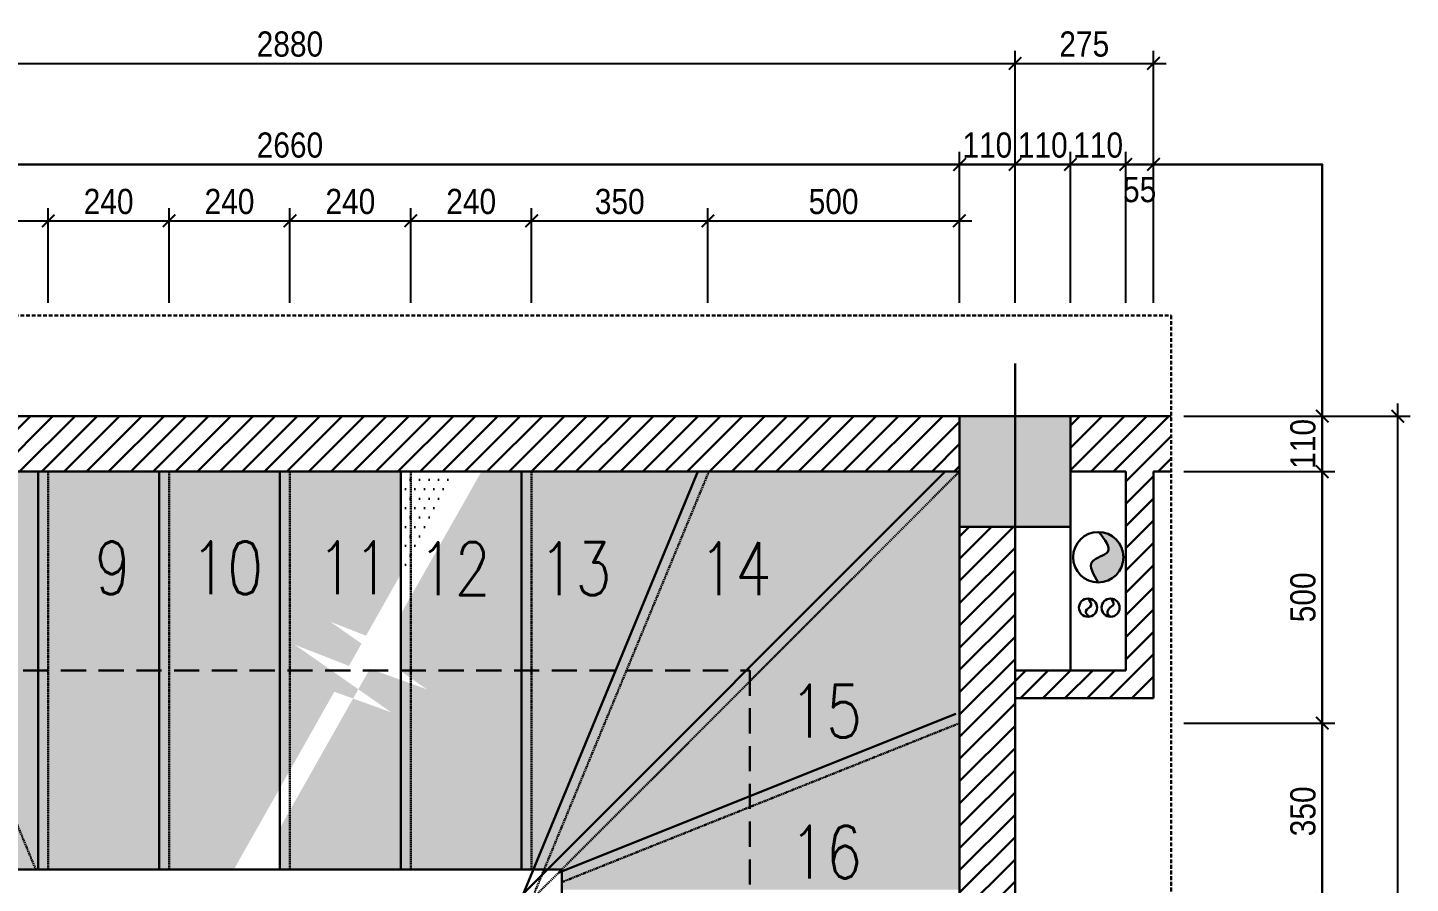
# Model space of a CAD drawing. Header units: millimetres. Extents: x -82962 to 19744, y -138000 to 4535.
# Drawn here: x -4106 to -1361, y -30838 to -29139 of the extents above; entities that cross this region are included whole.
import ezdxf

# ---------------------------------------------------------------- set-up
doc = ezdxf.new("R2010")
doc.units = ezdxf.units.MM
doc.header["$LTSCALE"] = 1000
doc.header["$MEASUREMENT"] = 0
doc.header["$PDMODE"] = 3
doc.linetypes.add('HIDDEN', pattern=[0.375, 0.25, -0.125])
doc.layers.get('0').update_dxf_attribs({"lineweight": 30})
doc.layers.get('DEFPOINTS').update_dxf_attribs({"color": 4, "lineweight": 30})
doc.layers.add('THAY', color=4, linetype='Continuous', lineweight=30)
doc.styles.add('ARIAL', font='arial.ttf', dxfattribs={"width": 0.85})
doc.styles.get("Standard").update_dxf_attribs({"font": 'romans.shx', "width": 0.7, "bigfont": 'bigfont.shx'})
doc.dimstyles.new('DIM 1-100', dxfattribs={"dimscale": 0, "dimtxt": 2, "dimasz": 1, "dimexe": 1, "dimexo": 1, "dimgap": 0.5, "dimtad": 1, "dimdec": 4, "dimrnd": 1, "dimdsep": 46, "dimtxsty": 'ARIAL', "dimblk1": 'ARCHTICK', "dimblk2": 'ARCHTICK', "dimsah": 1, "dimcen": 2, "dimdle": 1, "dimclrd": 9, "dimclre": 9, "dimclrt": 1, "dimadec": 0, "dimazin": 0, "dimtfac": 1, "dimtdec": 4, "dimtix": 1, "dimtmove": 2, "dimatfit": 3, "dimldrblk": 'DOT', "dimfxl": 1, "dimtvp": 1, "dimtolj": 1, "dimarcsym": 0})
pattern_1 = [(45, (-3105.553, -22425.494), (-22.09709, 22.09709), [])]

# ---------------------------------------------------------------- blocks, each defined once
blk = doc.blocks.new('_ARCHTICK')
at = {"color": 0, "linetype": 'ByBlock', "const_width": 0.15}
blk.add_lwpolyline([(-0.5, -0.5), (0.5, 0.5)], dxfattribs=at)
blk = doc.blocks.new('*D278')
at = {"layer": 'DEFPOINTS', "color": 0, "ltscale": 0.2, "transparency": 16777216}
for p in [(-2255.6, -29410.4), (-4915.6, -29710.4), (-2255.6, -29710.4)]:
    blk.add_point(p, dxfattribs=at)
at = {"layer": 'THAY', "color": 9, "lineweight": -2, "ltscale": 0.2, "transparency": 16777216}
for p, q in [((-4915.6, -29685.4), (-4915.6, -29385.4)), ((-2255.6, -29685.4), (-2255.6, -29385.4)), ((-4940.6, -29410.4), (-2230.6, -29410.4))]:
    blk.add_line(p, q, dxfattribs=at)
at = {"layer": 'THAY', "color": 9, "lineweight": -2, "ltscale": 0.2, "transparency": 16777216, "xscale": 25, "yscale": 25, "zscale": 25, "rotation": 180}
blk.add_blockref('_ARCHTICK', (-4915.6, -29410.4), dxfattribs=at)
at = {"layer": 'THAY', "color": 9, "lineweight": -2, "ltscale": 0.2, "transparency": 16777216, "xscale": 25, "yscale": 25, "zscale": 25}
blk.add_blockref('_ARCHTICK', (-2255.6, -29410.4), dxfattribs=at)
at = {"layer": 'THAY', "color": 1, "ltscale": 0.2, "transparency": 16777216, "insert": (-3585.6, -29372.3), "char_height": 50, "attachment_point": 5, "style": 'ARIAL'}
blk.add_mtext('\\A1;2660', dxfattribs=at)
blk = doc.blocks.new('_DOT')
at = {"color": 0, "linetype": 'ByBlock', "ltscale": 10}
blk.add_line((-0.5, 0), (-1, 0), dxfattribs=at)
at = {"color": 0, "linetype": 'ByBlock', "ltscale": 10, "const_width": 0.5}
blk.add_lwpolyline([(-0.25, 0, 1), (0.25, 0, 1)], format="xyb", close=True, dxfattribs=at)
blk = doc.blocks.new('*D279')
at = {"layer": 'DEFPOINTS', "color": 0, "ltscale": 0.2, "transparency": 16777216}
for p in [(-2145.6, -29410.4), (-2255.6, -29710.4), (-2145.6, -29710.4)]:
    blk.add_point(p, dxfattribs=at)
at = {"layer": 'THAY', "color": 9, "lineweight": -2, "ltscale": 0.2, "transparency": 16777216}
for p, q in [((-2255.6, -29685.4), (-2255.6, -29385.4)), ((-2145.6, -29685.4), (-2145.6, -29385.4)), ((-2255.6, -29410.4), (-2280.6, -29410.4)), ((-2255.6, -29410.4), (-2145.6, -29410.4)), ((-2145.6, -29410.4), (-2120.6, -29410.4))]:
    blk.add_line(p, q, dxfattribs=at)
at = {"layer": 'THAY', "color": 9, "lineweight": -2, "ltscale": 0.2, "transparency": 16777216, "xscale": 25, "yscale": 25, "zscale": 25}
blk.add_blockref('_ARCHTICK', (-2255.6, -29410.4), dxfattribs=at)
at = {"layer": 'THAY', "color": 9, "lineweight": -2, "ltscale": 0.2, "transparency": 16777216, "xscale": 25, "yscale": 25, "zscale": 25, "rotation": 180}
blk.add_blockref('_ARCHTICK', (-2145.6, -29410.4), dxfattribs=at)
at = {"layer": 'THAY', "color": 1, "ltscale": 0.2, "transparency": 16777216, "insert": (-2200.6, -29372.3), "char_height": 50, "attachment_point": 5, "style": 'ARIAL'}
blk.add_mtext('\\A1;110', dxfattribs=at)
blk = doc.blocks.new('*D281')
at = {"layer": 'DEFPOINTS', "color": 0, "ltscale": 0.2, "transparency": 16777216}
for p in [(-4065.6, -29522.4), (-4415.5, -29710.4), (-4065.6, -29710.4)]:
    blk.add_point(p, dxfattribs=at)
at = {"layer": 'THAY', "color": 9, "lineweight": -2, "ltscale": 0.2, "transparency": 16777216}
for p, q in [((-4415.5, -29685.4), (-4415.5, -29497.4)), ((-4065.6, -29685.4), (-4065.6, -29497.4)), ((-4440.5, -29522.4), (-4040.6, -29522.4))]:
    blk.add_line(p, q, dxfattribs=at)
at = {"layer": 'THAY', "color": 9, "lineweight": -2, "ltscale": 0.2, "transparency": 16777216, "xscale": 25, "yscale": 25, "zscale": 25, "rotation": 180}
blk.add_blockref('_ARCHTICK', (-4415.5, -29522.4), dxfattribs=at)
at = {"layer": 'THAY', "color": 9, "lineweight": -2, "ltscale": 0.2, "transparency": 16777216, "xscale": 25, "yscale": 25, "zscale": 25}
blk.add_blockref('_ARCHTICK', (-4065.6, -29522.4), dxfattribs=at)
at = {"layer": 'THAY', "color": 1, "ltscale": 0.2, "transparency": 16777216, "insert": (-4240.5, -29484.3), "char_height": 50, "attachment_point": 5, "style": 'ARIAL'}
blk.add_mtext('\\A1;350', dxfattribs=at)
blk = doc.blocks.new('*D282')
at = {"layer": 'DEFPOINTS', "color": 0, "ltscale": 0.2, "transparency": 16777216}
for p in [(-3825.6, -29522.4), (-4065.6, -29710.4), (-3825.6, -29710.4)]:
    blk.add_point(p, dxfattribs=at)
at = {"layer": 'THAY', "color": 9, "lineweight": -2, "ltscale": 0.2, "transparency": 16777216}
for p, q in [((-4065.6, -29685.4), (-4065.6, -29497.4)), ((-3825.6, -29685.4), (-3825.6, -29497.4)), ((-4090.6, -29522.4), (-3800.6, -29522.4))]:
    blk.add_line(p, q, dxfattribs=at)
at = {"layer": 'THAY', "color": 9, "lineweight": -2, "ltscale": 0.2, "transparency": 16777216, "xscale": 25, "yscale": 25, "zscale": 25, "rotation": 180}
blk.add_blockref('_ARCHTICK', (-4065.6, -29522.4), dxfattribs=at)
at = {"layer": 'THAY', "color": 9, "lineweight": -2, "ltscale": 0.2, "transparency": 16777216, "xscale": 25, "yscale": 25, "zscale": 25}
blk.add_blockref('_ARCHTICK', (-3825.6, -29522.4), dxfattribs=at)
at = {"layer": 'THAY', "color": 1, "ltscale": 0.2, "transparency": 16777216, "insert": (-3945.6, -29484.3), "char_height": 50, "attachment_point": 5, "style": 'ARIAL'}
blk.add_mtext('\\A1;240', dxfattribs=at)
blk = doc.blocks.new('*D283')
at = {"layer": 'DEFPOINTS', "color": 0, "ltscale": 0.2, "transparency": 16777216}
for p in [(-3585.6, -29522.4), (-3825.6, -29710.4), (-3585.6, -29710.4)]:
    blk.add_point(p, dxfattribs=at)
at = {"layer": 'THAY', "color": 9, "lineweight": -2, "ltscale": 0.2, "transparency": 16777216}
for p, q in [((-3825.6, -29685.4), (-3825.6, -29497.4)), ((-3585.6, -29685.4), (-3585.6, -29497.4)), ((-3850.6, -29522.4), (-3560.6, -29522.4))]:
    blk.add_line(p, q, dxfattribs=at)
at = {"layer": 'THAY', "color": 9, "lineweight": -2, "ltscale": 0.2, "transparency": 16777216, "xscale": 25, "yscale": 25, "zscale": 25, "rotation": 180}
blk.add_blockref('_ARCHTICK', (-3825.6, -29522.4), dxfattribs=at)
at = {"layer": 'THAY', "color": 9, "lineweight": -2, "ltscale": 0.2, "transparency": 16777216, "xscale": 25, "yscale": 25, "zscale": 25}
blk.add_blockref('_ARCHTICK', (-3585.6, -29522.4), dxfattribs=at)
at = {"layer": 'THAY', "color": 1, "ltscale": 0.2, "transparency": 16777216, "insert": (-3705.6, -29484.3), "char_height": 50, "attachment_point": 5, "style": 'ARIAL'}
blk.add_mtext('\\A1;240', dxfattribs=at)
blk = doc.blocks.new('*D284')
at = {"layer": 'DEFPOINTS', "color": 0, "ltscale": 0.2, "transparency": 16777216}
for p in [(-3345.6, -29522.4), (-3585.6, -29710.4), (-3345.6, -29710.4)]:
    blk.add_point(p, dxfattribs=at)
at = {"layer": 'THAY', "color": 9, "lineweight": -2, "ltscale": 0.2, "transparency": 16777216}
for p, q in [((-3585.6, -29685.4), (-3585.6, -29497.4)), ((-3345.6, -29685.4), (-3345.6, -29497.4)), ((-3610.6, -29522.4), (-3320.6, -29522.4))]:
    blk.add_line(p, q, dxfattribs=at)
at = {"layer": 'THAY', "color": 9, "lineweight": -2, "ltscale": 0.2, "transparency": 16777216, "xscale": 25, "yscale": 25, "zscale": 25, "rotation": 180}
blk.add_blockref('_ARCHTICK', (-3585.6, -29522.4), dxfattribs=at)
at = {"layer": 'THAY', "color": 9, "lineweight": -2, "ltscale": 0.2, "transparency": 16777216, "xscale": 25, "yscale": 25, "zscale": 25}
blk.add_blockref('_ARCHTICK', (-3345.6, -29522.4), dxfattribs=at)
at = {"layer": 'THAY', "color": 1, "ltscale": 0.2, "transparency": 16777216, "insert": (-3465.6, -29484.3), "char_height": 50, "attachment_point": 5, "style": 'ARIAL'}
blk.add_mtext('\\A1;240', dxfattribs=at)
blk = doc.blocks.new('*D285')
at = {"layer": 'DEFPOINTS', "color": 0, "ltscale": 0.2, "transparency": 16777216}
for p in [(-3105.6, -29522.4), (-3345.6, -29710.4), (-3105.6, -29710.4)]:
    blk.add_point(p, dxfattribs=at)
at = {"layer": 'THAY', "color": 9, "lineweight": -2, "ltscale": 0.2, "transparency": 16777216}
for p, q in [((-3345.6, -29685.4), (-3345.6, -29497.4)), ((-3105.6, -29685.4), (-3105.6, -29497.4)), ((-3370.6, -29522.4), (-3080.6, -29522.4))]:
    blk.add_line(p, q, dxfattribs=at)
at = {"layer": 'THAY', "color": 9, "lineweight": -2, "ltscale": 0.2, "transparency": 16777216, "xscale": 25, "yscale": 25, "zscale": 25, "rotation": 180}
blk.add_blockref('_ARCHTICK', (-3345.6, -29522.4), dxfattribs=at)
at = {"layer": 'THAY', "color": 9, "lineweight": -2, "ltscale": 0.2, "transparency": 16777216, "xscale": 25, "yscale": 25, "zscale": 25}
blk.add_blockref('_ARCHTICK', (-3105.6, -29522.4), dxfattribs=at)
at = {"layer": 'THAY', "color": 1, "ltscale": 0.2, "transparency": 16777216, "insert": (-3225.6, -29484.3), "char_height": 50, "attachment_point": 5, "style": 'ARIAL'}
blk.add_mtext('\\A1;240', dxfattribs=at)
blk = doc.blocks.new('*D286')
at = {"layer": 'DEFPOINTS', "color": 0, "ltscale": 0.2, "transparency": 16777216}
for p in [(-2755.6, -29522.4), (-3105.6, -29710.4), (-2755.6, -29710.4)]:
    blk.add_point(p, dxfattribs=at)
at = {"layer": 'THAY', "color": 9, "lineweight": -2, "ltscale": 0.2, "transparency": 16777216}
for p, q in [((-3105.6, -29685.4), (-3105.6, -29497.4)), ((-2755.6, -29685.4), (-2755.6, -29497.4)), ((-3130.6, -29522.4), (-2730.6, -29522.4))]:
    blk.add_line(p, q, dxfattribs=at)
at = {"layer": 'THAY', "color": 9, "lineweight": -2, "ltscale": 0.2, "transparency": 16777216, "xscale": 25, "yscale": 25, "zscale": 25, "rotation": 180}
blk.add_blockref('_ARCHTICK', (-3105.6, -29522.4), dxfattribs=at)
at = {"layer": 'THAY', "color": 9, "lineweight": -2, "ltscale": 0.2, "transparency": 16777216, "xscale": 25, "yscale": 25, "zscale": 25}
blk.add_blockref('_ARCHTICK', (-2755.6, -29522.4), dxfattribs=at)
at = {"layer": 'THAY', "color": 1, "ltscale": 0.2, "transparency": 16777216, "insert": (-2930.6, -29484.3), "char_height": 50, "attachment_point": 5, "style": 'ARIAL'}
blk.add_mtext('\\A1;350', dxfattribs=at)
blk = doc.blocks.new('*D287')
at = {"layer": 'DEFPOINTS', "color": 0, "ltscale": 0.2, "transparency": 16777216}
for p in [(-2256.1, -29522.4), (-2755.6, -29710.4), (-2256.1, -29710.4)]:
    blk.add_point(p, dxfattribs=at)
at = {"layer": 'THAY', "color": 9, "lineweight": -2, "ltscale": 0.2, "transparency": 16777216}
for p, q in [((-2755.6, -29685.4), (-2755.6, -29497.4)), ((-2256.1, -29685.4), (-2256.1, -29497.4)), ((-2780.6, -29522.4), (-2231.1, -29522.4))]:
    blk.add_line(p, q, dxfattribs=at)
at = {"layer": 'THAY', "color": 9, "lineweight": -2, "ltscale": 0.2, "transparency": 16777216, "xscale": 25, "yscale": 25, "zscale": 25, "rotation": 180}
blk.add_blockref('_ARCHTICK', (-2755.6, -29522.4), dxfattribs=at)
at = {"layer": 'THAY', "color": 9, "lineweight": -2, "ltscale": 0.2, "transparency": 16777216, "xscale": 25, "yscale": 25, "zscale": 25}
blk.add_blockref('_ARCHTICK', (-2256.1, -29522.4), dxfattribs=at)
at = {"layer": 'THAY', "color": 1, "ltscale": 0.2, "transparency": 16777216, "insert": (-2505.9, -29484.3), "char_height": 50, "attachment_point": 5, "style": 'ARIAL'}
blk.add_mtext('\\A1;500', dxfattribs=at)
blk = doc.blocks.new('*D288')
at = {"layer": 'DEFPOINTS', "color": 0, "ltscale": 0.2, "transparency": 16777216}
for p in [(-2145.6, -29209.7), (-5025.6, -29602.4), (-2145.6, -29602.4)]:
    blk.add_point(p, dxfattribs=at)
at = {"layer": 'THAY', "color": 9, "lineweight": -2, "ltscale": 0.2, "transparency": 16777216}
for p, q in [((-5025.6, -29577.4), (-5025.6, -29184.7)), ((-2145.6, -29577.4), (-2145.6, -29184.7)), ((-5050.6, -29209.7), (-2120.6, -29209.7))]:
    blk.add_line(p, q, dxfattribs=at)
at = {"layer": 'THAY', "color": 9, "lineweight": -2, "ltscale": 0.2, "transparency": 16777216, "xscale": 25, "yscale": 25, "zscale": 25, "rotation": 180}
blk.add_blockref('_ARCHTICK', (-5025.6, -29209.7), dxfattribs=at)
at = {"layer": 'THAY', "color": 9, "lineweight": -2, "ltscale": 0.2, "transparency": 16777216, "xscale": 25, "yscale": 25, "zscale": 25}
blk.add_blockref('_ARCHTICK', (-2145.6, -29209.7), dxfattribs=at)
at = {"layer": 'THAY', "color": 1, "ltscale": 0.2, "transparency": 16777216, "insert": (-3585.6, -29171.7), "char_height": 50, "attachment_point": 5, "style": 'ARIAL'}
blk.add_mtext('\\A1;2880', dxfattribs=at)
blk = doc.blocks.new('*D289')
at = {"layer": 'DEFPOINTS', "color": 0, "ltscale": 0.2, "transparency": 16777216}
for p in [(-1870.6, -29209.7), (-2145.6, -29710.4), (-1870.6, -29710.4)]:
    blk.add_point(p, dxfattribs=at)
at = {"layer": 'THAY', "color": 9, "lineweight": -2, "ltscale": 0.2, "transparency": 16777216}
for p, q in [((-2145.6, -29685.4), (-2145.6, -29184.7)), ((-1870.6, -29685.4), (-1870.6, -29184.7)), ((-2170.6, -29209.7), (-1845.6, -29209.7))]:
    blk.add_line(p, q, dxfattribs=at)
at = {"layer": 'THAY', "color": 9, "lineweight": -2, "ltscale": 0.2, "transparency": 16777216, "xscale": 25, "yscale": 25, "zscale": 25, "rotation": 180}
blk.add_blockref('_ARCHTICK', (-2145.6, -29209.7), dxfattribs=at)
at = {"layer": 'THAY', "color": 9, "lineweight": -2, "ltscale": 0.2, "transparency": 16777216, "xscale": 25, "yscale": 25, "zscale": 25}
blk.add_blockref('_ARCHTICK', (-1870.6, -29209.7), dxfattribs=at)
at = {"layer": 'THAY', "color": 1, "ltscale": 0.2, "transparency": 16777216, "insert": (-2008.1, -29171.7), "char_height": 50, "attachment_point": 5, "style": 'ARIAL'}
blk.add_mtext('\\A1;275', dxfattribs=at)
blk = doc.blocks.new('*D290')
at = {"layer": 'DEFPOINTS', "color": 0, "ltscale": 0.2, "transparency": 16777216}
for p in [(-2035.6, -29410.4), (-2145.6, -29710.4), (-2035.6, -29710.4)]:
    blk.add_point(p, dxfattribs=at)
at = {"layer": 'THAY', "color": 9, "lineweight": -2, "ltscale": 0.2, "transparency": 16777216}
for p, q in [((-2145.6, -29685.4), (-2145.6, -29385.4)), ((-2035.6, -29685.4), (-2035.6, -29385.4)), ((-2145.6, -29410.4), (-2170.6, -29410.4)), ((-2145.6, -29410.4), (-2035.6, -29410.4)), ((-2035.6, -29410.4), (-2010.6, -29410.4))]:
    blk.add_line(p, q, dxfattribs=at)
at = {"layer": 'THAY', "color": 9, "lineweight": -2, "ltscale": 0.2, "transparency": 16777216, "xscale": 25, "yscale": 25, "zscale": 25}
blk.add_blockref('_ARCHTICK', (-2145.6, -29410.4), dxfattribs=at)
at = {"layer": 'THAY', "color": 9, "lineweight": -2, "ltscale": 0.2, "transparency": 16777216, "xscale": 25, "yscale": 25, "zscale": 25, "rotation": 180}
blk.add_blockref('_ARCHTICK', (-2035.6, -29410.4), dxfattribs=at)
at = {"layer": 'THAY', "color": 1, "ltscale": 0.2, "transparency": 16777216, "insert": (-2090.6, -29372.3), "char_height": 50, "attachment_point": 5, "style": 'ARIAL'}
blk.add_mtext('\\A1;110', dxfattribs=at)
blk = doc.blocks.new('*D291')
at = {"layer": 'DEFPOINTS', "color": 0, "ltscale": 0.2, "transparency": 16777216}
for p in [(-1925.6, -29410.4), (-2035.6, -29710.4), (-1925.6, -29710.4)]:
    blk.add_point(p, dxfattribs=at)
at = {"layer": 'THAY', "color": 9, "lineweight": -2, "ltscale": 0.2, "transparency": 16777216}
for p, q in [((-2035.6, -29685.4), (-2035.6, -29385.4)), ((-1925.6, -29685.4), (-1925.6, -29385.4)), ((-2035.6, -29410.4), (-2060.6, -29410.4)), ((-2035.6, -29410.4), (-1925.6, -29410.4)), ((-1925.6, -29410.4), (-1900.6, -29410.4))]:
    blk.add_line(p, q, dxfattribs=at)
at = {"layer": 'THAY', "color": 9, "lineweight": -2, "ltscale": 0.2, "transparency": 16777216, "xscale": 25, "yscale": 25, "zscale": 25}
blk.add_blockref('_ARCHTICK', (-2035.6, -29410.4), dxfattribs=at)
at = {"layer": 'THAY', "color": 9, "lineweight": -2, "ltscale": 0.2, "transparency": 16777216, "xscale": 25, "yscale": 25, "zscale": 25, "rotation": 180}
blk.add_blockref('_ARCHTICK', (-1925.6, -29410.4), dxfattribs=at)
at = {"layer": 'THAY', "color": 1, "ltscale": 0.2, "transparency": 16777216, "insert": (-1980.6, -29372.3), "char_height": 50, "attachment_point": 5, "style": 'ARIAL'}
blk.add_mtext('\\A1;110', dxfattribs=at)
blk = doc.blocks.new('*D292')
at = {"layer": 'DEFPOINTS', "color": 0, "ltscale": 0.2, "transparency": 16777216}
for p in [(-1870.6, -29410.4), (-1925.6, -29710.4), (-1870.6, -29710.4)]:
    blk.add_point(p, dxfattribs=at)
at = {"layer": 'THAY', "color": 9, "lineweight": -2, "ltscale": 0.2, "transparency": 16777216}
for p, q in [((-1925.6, -29685.4), (-1925.6, -29385.4)), ((-1870.6, -29685.4), (-1870.6, -29385.4)), ((-1950.6, -29410.4), (-1845.6, -29410.4))]:
    blk.add_line(p, q, dxfattribs=at)
at = {"layer": 'THAY', "color": 9, "lineweight": -2, "ltscale": 0.2, "transparency": 16777216, "xscale": 25, "yscale": 25, "zscale": 25, "rotation": 180}
blk.add_blockref('_ARCHTICK', (-1925.6, -29410.4), dxfattribs=at)
at = {"layer": 'THAY', "color": 9, "lineweight": -2, "ltscale": 0.2, "transparency": 16777216, "xscale": 25, "yscale": 25, "zscale": 25}
blk.add_blockref('_ARCHTICK', (-1870.6, -29410.4), dxfattribs=at)
at = {"layer": 'THAY', "color": 1, "ltscale": 0.2, "transparency": 16777216, "insert": (-1898.1, -29460.8), "char_height": 50, "attachment_point": 5, "style": 'ARIAL'}
blk.add_mtext('\\A1;55', dxfattribs=at)
blk = doc.blocks.new('*D305')
at = {"layer": 'DEFPOINTS', "color": 0, "ltscale": 0.2, "transparency": 16777216}
for p in [(-1835.6, -29910.4), (-1835.6, -30020.4), (-1535.6, -30020.4)]:
    blk.add_point(p, dxfattribs=at)
at = {"layer": 'THAY', "color": 9, "lineweight": -2, "ltscale": 0.2, "transparency": 16777216}
for p, q in [((-1535.6, -29910.4), (-1535.6, -29885.4)), ((-1810.6, -29910.4), (-1510.6, -29910.4)), ((-1535.6, -29910.4), (-1535.6, -30020.4)), ((-1810.6, -30020.4), (-1510.6, -30020.4)), ((-1535.6, -30020.4), (-1535.6, -30045.4))]:
    blk.add_line(p, q, dxfattribs=at)
at = {"layer": 'THAY', "color": 9, "lineweight": -2, "ltscale": 0.2, "transparency": 16777216, "xscale": 25, "yscale": 25, "zscale": 25}
for p, rotation in [((-1535.6, -29910.4), 270), ((-1535.6, -30020.4), 90)]:
    blk.add_blockref('_ARCHTICK', p, dxfattribs=dict(at, rotation=rotation))
at = {"layer": 'THAY', "color": 1, "ltscale": 0.2, "transparency": 16777216, "insert": (-1573.6, -29965.4), "char_height": 50, "attachment_point": 5, "rotation": 90, "style": 'ARIAL'}
blk.add_mtext('\\A1;110', dxfattribs=at)
blk = doc.blocks.new('*D306')
at = {"layer": 'DEFPOINTS', "color": 0, "ltscale": 0.2, "transparency": 16777216}
for p in [(-1835.6, -30020.4), (-1835.6, -30519.9), (-1535.6, -30519.9)]:
    blk.add_point(p, dxfattribs=at)
at = {"layer": 'THAY', "color": 9, "lineweight": -2, "ltscale": 0.2, "transparency": 16777216}
for p, q in [((-1535.6, -29995.4), (-1535.6, -30544.9)), ((-1810.6, -30020.4), (-1510.6, -30020.4)), ((-1810.6, -30519.9), (-1510.6, -30519.9))]:
    blk.add_line(p, q, dxfattribs=at)
at = {"layer": 'THAY', "color": 9, "lineweight": -2, "ltscale": 0.2, "transparency": 16777216, "xscale": 25, "yscale": 25, "zscale": 25}
for p, rotation in [((-1535.6, -30020.4), 90), ((-1535.6, -30519.9), 270)]:
    blk.add_blockref('_ARCHTICK', p, dxfattribs=dict(at, rotation=rotation))
at = {"layer": 'THAY', "color": 1, "ltscale": 0.2, "transparency": 16777216, "insert": (-1573.6, -30270.1), "char_height": 50, "attachment_point": 5, "rotation": 90, "style": 'ARIAL'}
blk.add_mtext('\\A1;500', dxfattribs=at)
blk = doc.blocks.new('*D307')
at = {"layer": 'DEFPOINTS', "color": 0, "ltscale": 0.2, "transparency": 16777216}
for p in [(-1835.6, -30519.9), (-1835.6, -30870.4), (-1535.6, -30870.4)]:
    blk.add_point(p, dxfattribs=at)
at = {"layer": 'THAY', "color": 9, "lineweight": -2, "ltscale": 0.2, "transparency": 16777216}
for p, q in [((-1535.6, -30494.9), (-1535.6, -30895.4)), ((-1810.6, -30519.9), (-1510.6, -30519.9)), ((-1810.6, -30870.4), (-1510.6, -30870.4))]:
    blk.add_line(p, q, dxfattribs=at)
at = {"layer": 'THAY', "color": 9, "lineweight": -2, "ltscale": 0.2, "transparency": 16777216, "xscale": 25, "yscale": 25, "zscale": 25}
for p, rotation in [((-1535.6, -30519.9), 90), ((-1535.6, -30870.4), 270)]:
    blk.add_blockref('_ARCHTICK', p, dxfattribs=dict(at, rotation=rotation))
at = {"layer": 'THAY', "color": 1, "ltscale": 0.2, "transparency": 16777216, "insert": (-1573.6, -30695.1), "char_height": 50, "attachment_point": 5, "rotation": 90, "style": 'ARIAL'}
blk.add_mtext('\\A1;350', dxfattribs=at)
blk = doc.blocks.new('*D316')
at = {"layer": 'DEFPOINTS', "color": 0, "ltscale": 0.2, "transparency": 16777216}
for p in [(-1835.6, -29910.4), (-1385.6, -29910.4), (-1835.6, -33060.4)]:
    blk.add_point(p, dxfattribs=at)
at = {"layer": 'THAY', "color": 9, "lineweight": -2, "ltscale": 0.2, "transparency": 16777216}
for p, q in [((-1385.6, -33085.4), (-1385.6, -29885.4)), ((-1810.6, -29910.4), (-1360.6, -29910.4)), ((-1810.6, -33060.4), (-1360.6, -33060.4))]:
    blk.add_line(p, q, dxfattribs=at)
at = {"layer": 'THAY', "color": 9, "lineweight": -2, "ltscale": 0.2, "transparency": 16777216, "xscale": 25, "yscale": 25, "zscale": 25}
for p, rotation in [((-1385.6, -29910.4), 90), ((-1385.6, -33060.4), 270)]:
    blk.add_blockref('_ARCHTICK', p, dxfattribs=dict(at, rotation=rotation))
at = {"layer": 'THAY', "color": 1, "ltscale": 0.2, "transparency": 16777216, "insert": (-1423.6, -31485.4), "char_height": 50, "attachment_point": 5, "rotation": 90, "style": 'ARIAL'}
blk.add_mtext('\\A1;3150', dxfattribs=at)

msp = doc.modelspace()

# ---------------------------------------------------------------- hatches: boundary and pattern name
at = {"layer": 'THAY', "ltscale": 0.2}
h = msp.add_hatch(dxfattribs=at)
h.set_pattern_fill('ANSI31', color=256, scale=250, style=0)
h.set_pattern_definition([(45, (-5335.553, -32824.554), (-22.09709, 22.09709), [])])
h.paths.add_polyline_path([(-2255.55312, -29910.36771), (-4915.55312, -29910.36771), (-4915.55312, -30019.79972), (-4914.9855, -30020.36771), (-2255.55312, -30020.36771)])
h.paths.add_polyline_path([(-5135.55312, -29910.36771), (-5335.55312, -29910.36771), (-5335.55312, -30020.36771), (-5135.55312, -30020.36771)])
h.paths.add_polyline_path([(-4629.0087, -31079.18194), (-4516.5087, -31079.18194), (-4516.5087, -30921.68194), (-4629.0087, -30921.68194)], flags=9)
h.paths.add_polyline_path([(-4629.0087, -31319.18194), (-4520.5087, -31319.18194), (-4520.5087, -31161.68194), (-4629.0087, -31161.68194)], flags=9)
h.paths.add_polyline_path([(-2607.29098, -32032.87352), (-2442.79098, -32032.87352), (-2442.79098, -31875.37352), (-2607.29098, -31875.37352)], flags=9)
h.paths.add_polyline_path([(-2607.29098, -31815.54734), (-2418.79098, -31815.54734), (-2418.79098, -31658.04734), (-2607.29098, -31658.04734)], flags=9)
h.paths.add_polyline_path([(-2595.29098, -31575.54734), (-2422.79098, -31575.54734), (-2422.79098, -31418.04734), (-2595.29098, -31418.04734)], flags=9)
h.paths.add_polyline_path([(-2595.29098, -31335.54734), (-2418.79098, -31335.54734), (-2418.79098, -31178.04734), (-2595.29098, -31178.04734)], flags=9)
h.paths.add_polyline_path([(-2609.31633, -31095.54734), (-2432.81633, -31095.54734), (-2432.81633, -30938.04734), (-2609.31633, -30938.04734)], flags=9)
h.paths.add_polyline_path([(-4629.0087, -31559.18194), (-4520.5087, -31559.18194), (-4520.5087, -31401.68194), (-4629.0087, -31401.68194)], flags=9)
h.paths.add_polyline_path([(-4617.0087, -31799.18194), (-4544.5087, -31799.18194), (-4544.5087, -31641.68194), (-4617.0087, -31641.68194)], flags=9)
h.paths.add_polyline_path([(-3899.30139, -32824.5544), (-2791.06406, -32824.5544), (-2791.06406, -32548.04346), (-3899.30139, -32548.04346)], flags=9)
h.paths.add_polyline_path([(-3747.8857, -32321.21219), (-3124.68182, -32321.21219), (-3124.68182, -32120.28156), (-3747.8857, -32120.28156)], flags=9)
at = {"layer": 'THAY', "linetype": 'Continuous'}
msp.add_hatch(color=256, dxfattribs=at).paths.add_polyline_path([(-2035.55312, -29910.36771), (-2255.55312, -29910.36771), (-2255.55312, -30130.36771), (-2035.55312, -30130.36771)])
at = {"layer": 'THAY', "ltscale": 0.2}
h = msp.add_hatch(dxfattribs=at)
h.set_pattern_fill('ANSI31', color=256, scale=250, style=0)
h.set_pattern_definition(pattern_1)
h.paths.add_polyline_path([(-1835.55312, -29910.36771), (-2035.55312, -29910.36771), (-2035.55312, -30020.36771), (-1835.55312, -30020.36771)])
h = msp.add_hatch(dxfattribs=at)
h.set_pattern_fill('DOTS', color=256, scale=300, style=0)
h.set_pattern_definition([(0, (-4915.553, -31890.368), (9.375, 18.75), [0, -18.75])])
h.paths.add_polyline_path([(-2255.55312, -30020.36771), (-2284.39556, -30020.36771), (-3073.86801, -30810.36771), (-3045.55312, -30810.36771), (-3045.55312, -30850.36771), (-2255.55312, -30850.36771)])
h.paths.add_polyline_path([(-2284.39556, -30020.36771), (-2775.28423, -30020.36771), (-3102.35839, -30810.36771), (-3073.86801, -30810.36771)])
h.paths.add_polyline_path([(-2775.28423, -30020.36771), (-3125.55312, -30020.36771), (-3125.55312, -30810.36771), (-3102.35839, -30810.36771)])
h.paths.add_polyline_path([(-3125.55312, -30020.36771), (-3205.32611, -30020.36771), (-3365.55312, -30303.76779), (-3365.55312, -30416.49294), (-3313.62806, -30452.86702), (-3365.55312, -30434.06444), (-3365.55312, -30810.36771), (-3125.55312, -30810.36771)])
h.paths.add_polyline_path([(-3365.55312, -30434.06444), (-3426.70083, -30411.92226), (-3449.74708, -30452.68511), (-3384.32045, -30498.51718), (-3460.13751, -30471.06308), (-3605.55312, -30728.26564), (-3605.55312, -30810.36771), (-3365.55312, -30810.36771)])
h.paths.add_polyline_path([(-3365.55312, -30020.36771), (-3605.55312, -30020.36771), (-3605.55312, -30648.87927), (-3497.39322, -30457.57242), (-3460.13751, -30471.06308), (-3449.74708, -30452.68511), (-3576.01579, -30364.2325), (-3468.36034, -30406.22077), (-3443.35462, -30361.99214), (-3505.3234, -30318.58233), (-3434.44191, -30346.22785), (-3365.55312, -30224.38142)])
h.paths.add_polyline_path([(-3605.55312, -30020.36771), (-3845.55312, -30020.36771), (-3845.55312, -30810.36771), (-3696.85446, -30810.36771), (-3605.55312, -30648.87927)])
h.paths.add_polyline_path([(-3845.55312, -30020.36771), (-4085.55312, -30020.36771), (-4085.55312, -30810.36771), (-3845.55312, -30810.36771)])
h.paths.add_polyline_path([(-4085.55312, -30020.36771), (-4439.1147, -30020.36771), (-4112.04054, -30810.36771), (-4085.55312, -30810.36771)])
h.paths.add_polyline_path([(-4439.1147, -30020.36771), (-4915.55312, -30020.36771), (-4915.55312, -30048.09344), (-4125.55312, -30838.62134), (-4125.55312, -30810.36771), (-4112.04054, -30810.36771)])
h.paths.add_polyline_path([(-4915.55312, -30048.09344), (-4915.55312, -30130.36771), (-4915.55312, -30890.36771), (-4125.55312, -30890.36771), (-4125.55312, -30838.62134)])
h.paths.add_polyline_path([(-4125.55312, -30890.36771), (-4915.55312, -30890.36771), (-4915.55312, -31140.36771), (-4125.55312, -31140.36771)])
h.paths.add_polyline_path([(-4125.55312, -31140.36771), (-4915.55312, -31140.36771), (-4915.55312, -31390.36771), (-4125.55312, -31390.36771)])
h.paths.add_polyline_path([(-4125.55312, -31390.36771), (-4915.55312, -31390.36771), (-4915.55312, -31640.36771), (-4125.55312, -31640.36771)])
h.paths.add_polyline_path([(-4125.55312, -31640.36771), (-4915.55312, -31640.36771), (-4915.55312, -31890.36771), (-4134.05067, -31890.36771), (-4134.05067, -31870.36771), (-4125.55312, -31870.36771)])
h = msp.add_hatch(dxfattribs=at)
h.set_pattern_fill('DOTS', color=256, scale=300, style=0)
h.set_pattern_definition([(0, (-3365.553, -30224.381), (9.375, 18.75), [0, -18.75])])
h.paths.add_polyline_path([(-3250.20909, -30020.36771), (-3365.55312, -30020.36771), (-3365.55312, -30224.38142)])
h = msp.add_hatch(dxfattribs=at)
h.set_pattern_fill('ANSI31', color=256, scale=250, style=0)
h.set_pattern_definition(pattern_1)
h.paths.add_polyline_path([(-2145.55312, -30130.36771), (-2255.55312, -30130.36771), (-2255.55312, -31980.36771), (-2145.55312, -31980.36771)])
h.paths.add_polyline_path([(-2090.55312, -31870.36771), (-2145.55312, -31870.36771), (-2145.55312, -31980.36771), (-2090.55312, -31980.36771)])
h.paths.add_polyline_path([(-1870.55312, -30020.36771), (-1925.55312, -30020.36771), (-1925.55312, -30415.36771), (-2145.55312, -30415.36771), (-2145.55312, -30470.36771), (-1870.55312, -30470.36771)])
at = {"layer": 'THAY', "linetype": 'Continuous'}
h = msp.add_hatch(color=256, dxfattribs=at)
edge = h.paths.add_edge_path()
edge.add_spline(control_points=[(-1979.15283, -30140.41249), (-1967.05881, -30155.48874), (-1944.83477, -30183.19295), (-2007.80479, -30195.21134), (-1990.06206, -30224.48458), (-1980.41691, -30240.39784)], knot_values=[0, 0, 0, 0, 43.0954372189, 79.1924680076, 122.1881183082, 122.1881183082, 122.1881183082, 122.1881183082], degree=3, periodic=0)
edge.add_arc((-1980.36205, -30190.39787), 50, 269.93713879, 360)
edge.add_arc((-1980.36205, -30190.39787), 50, 360, 448.61419338)

# ---------------------------------------------------------------- linework, layer by layer
at = {"layer": 'THAY', "ltscale": 0.01}
for p, q in [((-2145.55312, -33234.29303), (-2145.55312, -29805.97198)), ((-5335.55312, -29910.36771), (-1835.55312, -29910.36771))]:
    msp.add_line(p, q, dxfattribs=at)
at = {"layer": 'THAY'}
for p, q in [((-5335.55312, -29910.36771), (-1835.55312, -29910.36771)), ((-4915.55312, -30020.36771), (-2255.55312, -30020.36771)), ((-4085.55312, -30020.36771), (-4085.55312, -30810.36771)), ((-3845.55312, -30020.36771), (-3845.55312, -30810.36771)), ((-3605.55312, -30020.36771), (-3605.55312, -30810.36771)), ((-3365.55312, -30020.36771), (-3365.55312, -30810.36771)), ((-3125.55312, -30810.36771), (-3125.55312, -30020.36771)), ((-3124.03199, -30862.71713), (-2775.28423, -30020.36771)), ((-3119.69998, -30856.2303), (-2284.39556, -30020.36771)), ((-2035.55312, -30020.36771), (-1925.55312, -30020.36771)), ((-1870.55312, -30020.36771), (-1835.55312, -30020.36771)), ((-3052.97766, -30817.15585), (-2262.97766, -30501.31713))]:
    msp.add_line(p, q, dxfattribs=at)
at = {"layer": 'THAY', "linetype": 'HIDDEN', "ltscale": 0.01}
for p, q in [((-4090.39419, -30810.36771), (-4417.46835, -30020.36771)), ((-4065.55312, -30020.36771), (-4065.55312, -30810.36771)), ((-3825.55312, -30020.36771), (-3825.55312, -30810.36771)), ((-3585.55312, -30020.36771), (-3585.55312, -30810.36771)), ((-3345.55312, -30020.36771), (-3345.55312, -30810.36771)), ((-3105.55312, -30810.36771), (-3105.55312, -30020.36771)), ((-3105.55312, -30870.36771), (-2753.63788, -30020.36771)), ((-3105.55312, -30870.36771), (-2256.12073, -30020.36771)), ((-3045.55312, -30835.72669), (-2255.55312, -30519.88797))]:
    msp.add_line(p, q, dxfattribs=at)
at = {"layer": 'THAY', "linetype": 'Continuous'}
for p, q in [((-2255.55312, -31980.36771), (-2255.55312, -30020.36771)), ((-2255.55312, -31980.36771), (-2255.55312, -30020.36771)), ((-1925.55312, -30415.36771), (-1925.55312, -30020.36771)), ((-1870.55312, -30470.36771), (-1870.55312, -30020.36771)), ((-2255.55312, -30130.36771), (-2145.55312, -30130.36771)), ((-2145.55312, -31870.36771), (-2145.55312, -30130.36771)), ((-2035.55312, -30415.36771), (-2035.55312, -30130.36771)), ((-2145.55312, -30415.36771), (-1925.55312, -30415.36771)), ((-2145.55312, -30470.36771), (-1870.55312, -30470.36771)), ((-4125.55312, -30810.36771), (-3045.55312, -30810.36771)), ((-3045.55312, -30810.36771), (-3045.55312, -31870.36771))]:
    msp.add_line(p, q, dxfattribs=at)
at = {"layer": 'THAY', "ltscale": 0.2}
msp.add_lwpolyline([(-5635.55312, -29410.36771), (-1535.55312, -29410.36771), (-1535.55312, -33560.36771), (-5635.55312, -33560.36771)], close=True, dxfattribs=at)
at = {"layer": 'THAY', "linetype": 'HIDDEN', "ltscale": 0.03}
msp.add_lwpolyline([(-5335.55312, -29710.36771), (-1835.55312, -29710.36771), (-1835.55312, -33260.36771), (-5335.55312, -33260.36771)], close=True, dxfattribs=at)
at = {"layer": 'THAY'}
msp.add_lwpolyline([(-2035.55312, -29910.36771), (-2255.55312, -29910.36771), (-2255.55312, -30130.36771), (-2035.55312, -30130.36771)], close=True, dxfattribs=at)
at = {"layer": 'THAY', "linetype": 'HIDDEN', "ltscale": 0.2}
msp.add_lwpolyline([(-4490.55312, -31870.36771), (-4490.55312, -30415.36771), (-2672.38903, -30415.36771), (-2672.38903, -31870.36771)], dxfattribs=at)
at = {"layer": 'THAY', "linetype": 'Continuous'}
for centre, radius in [((-1980.36205, -30190.39787), 50), ((-2000.60691, -30290.57919), 18), ((-1955.86951, -30290.57919), 18)]:
    msp.add_circle(centre, radius, dxfattribs=at)
for points in [[(-1979.15283, -30140.41249), (-1961.53821, -30179.74367), (-1992.06384, -30199.00973), (-1980.41691, -30240.39784)], [(-2000.81796, -30272.58043), (-1994.4359, -30285.79343), (-2004.68857, -30297.45208), (-1999.54346, -30308.54775)], [(-1955.38716, -30272.58566), (-1949.85472, -30284.52926), (-1959.15079, -30293.01118), (-1961.37381, -30303.31047), (-1955.29786, -30308.57011)]]:
    msp.add_spline(points, degree=3, dxfattribs=at)

# ---------------------------------------------------------------- texts
at = {"layer": 'THAY', "color": 2, "ltscale": 0.2, "width": 0.8}
for s, p in [('9', (-3973.5221, -30264.05024)), ('10', (-3782.50997, -30264.05024)), ('11', (-3530.94715, -30264.05024)), ('12', (-3330.8317, -30265.72194)), ('13', (-3090.8317, -30265.72194)), ('14', (-2773.47874, -30265.72194)), ('15', (-2593.04098, -30548.55915)), ('16', (-2593.04098, -30828.72954))]:
    msp.add_text(s, height=105, dxfattribs=at).set_placement(p)

# ---------------------------------------------------------------- dimensions: what is measured, and where the dimension line sits
at = {"layer": 'THAY', "ltscale": 0.2}
for base, p1, p2, picture, middle in [((-2145.55312, -29209.68411), (-5025.55312, -29602.37508), (-2145.55312, -29602.37508), '*D288', (-3585.55312, -29171.65546)), ((-1870.55312, -29209.68411), (-2145.55312, -29710.36771), (-1870.55312, -29710.36771), '*D289', (-2008.05312, -29171.65546)), ((-2255.55312, -29410.36771), (-4915.55312, -29710.36771), (-2255.55312, -29710.36771), '*D278', (-3585.55312, -29372.33906)), ((-2145.55312, -29410.36771), (-2255.55312, -29710.36771), (-2145.55312, -29710.36771), '*D279', (-2200.55312, -29372.33906)), ((-2035.55312, -29410.36771), (-2145.55312, -29710.36771), (-2035.55312, -29710.36771), '*D290', (-2090.55312, -29372.33906)), ((-1925.55312, -29410.36771), (-2035.55312, -29710.36771), (-1925.55312, -29710.36771), '*D291', (-1980.55312, -29372.33906)), ((-4065.55312, -29522.36205), (-4415.46835, -29710.36771), (-4065.55312, -29710.36771), '*D281', (-4240.51073, -29484.31635)), ((-3825.55312, -29522.36205), (-4065.55312, -29710.36771), (-3825.55312, -29710.36771), '*D282', (-3945.55312, -29484.3334)), ((-3585.55312, -29522.36205), (-3825.55312, -29710.36771), (-3585.55312, -29710.36771), '*D283', (-3705.55312, -29484.3334)), ((-3345.55312, -29522.36205), (-3585.55312, -29710.36771), (-3345.55312, -29710.36771), '*D284', (-3465.55312, -29484.3334)), ((-3105.55312, -29522.36205), (-3345.55312, -29710.36771), (-3105.55312, -29710.36771), '*D285', (-3225.55312, -29484.3334)), ((-2755.63788, -29522.36205), (-3105.55312, -29710.36771), (-2755.63788, -29710.36771), '*D286', (-2930.5955, -29484.31635)), ((-2256.12073, -29522.362048), (-2755.637884, -29710.36771), (-2256.12073, -29710.36771), '*D287', (-2505.879307, -29484.333399))]:
    dim = msp.add_linear_dim(base=base, p1=p1, p2=p2, dimstyle='DIM 1-100', override={"dimscale": 25}, dxfattribs=at)
    dim.commit()
    dim.dimension.update_dxf_attribs({"geometry": picture, "text_midpoint": middle})
dim = msp.add_linear_dim(base=(-1870.55312, -29410.36771), p1=(-1925.55312, -29710.36771), p2=(-1870.55312, -29710.36771), dimstyle='DIM 1-100', override={"dimscale": 25}, dxfattribs=at)
dim.commit()
dim.dimension.update_dxf_attribs({"geometry": '*D292', "text_midpoint": (-1898.05312, -29460.82231), "dimtype": 160})
for base, p1, p2, picture, middle in [((-1535.55312, -30020.36771), (-1835.55312, -29910.36771), (-1835.55312, -30020.36771), '*D305', (-1573.58177, -29965.36771)), ((-1385.55312, -29910.36771), (-1835.55312, -33060.36771), (-1835.55312, -29910.36771), '*D316', (-1423.59882, -31485.36771)), ((-1535.55312, -30519.88797), (-1835.55312, -30020.36771), (-1835.55312, -30519.88797), '*D306', (-1573.58177, -30270.12784)), ((-1535.55312, -30870.36771), (-1835.55312, -30519.88797), (-1835.55312, -30870.36771), '*D307', (-1573.59882, -30695.12784))]:
    dim = msp.add_linear_dim(base=base, p1=p1, p2=p2, angle=90, dimstyle='DIM 1-100', override={"dimscale": 25}, dxfattribs=at)
    dim.commit()
    dim.dimension.update_dxf_attribs({"geometry": picture, "text_midpoint": middle})

doc.saveas('drawing.dxf')
